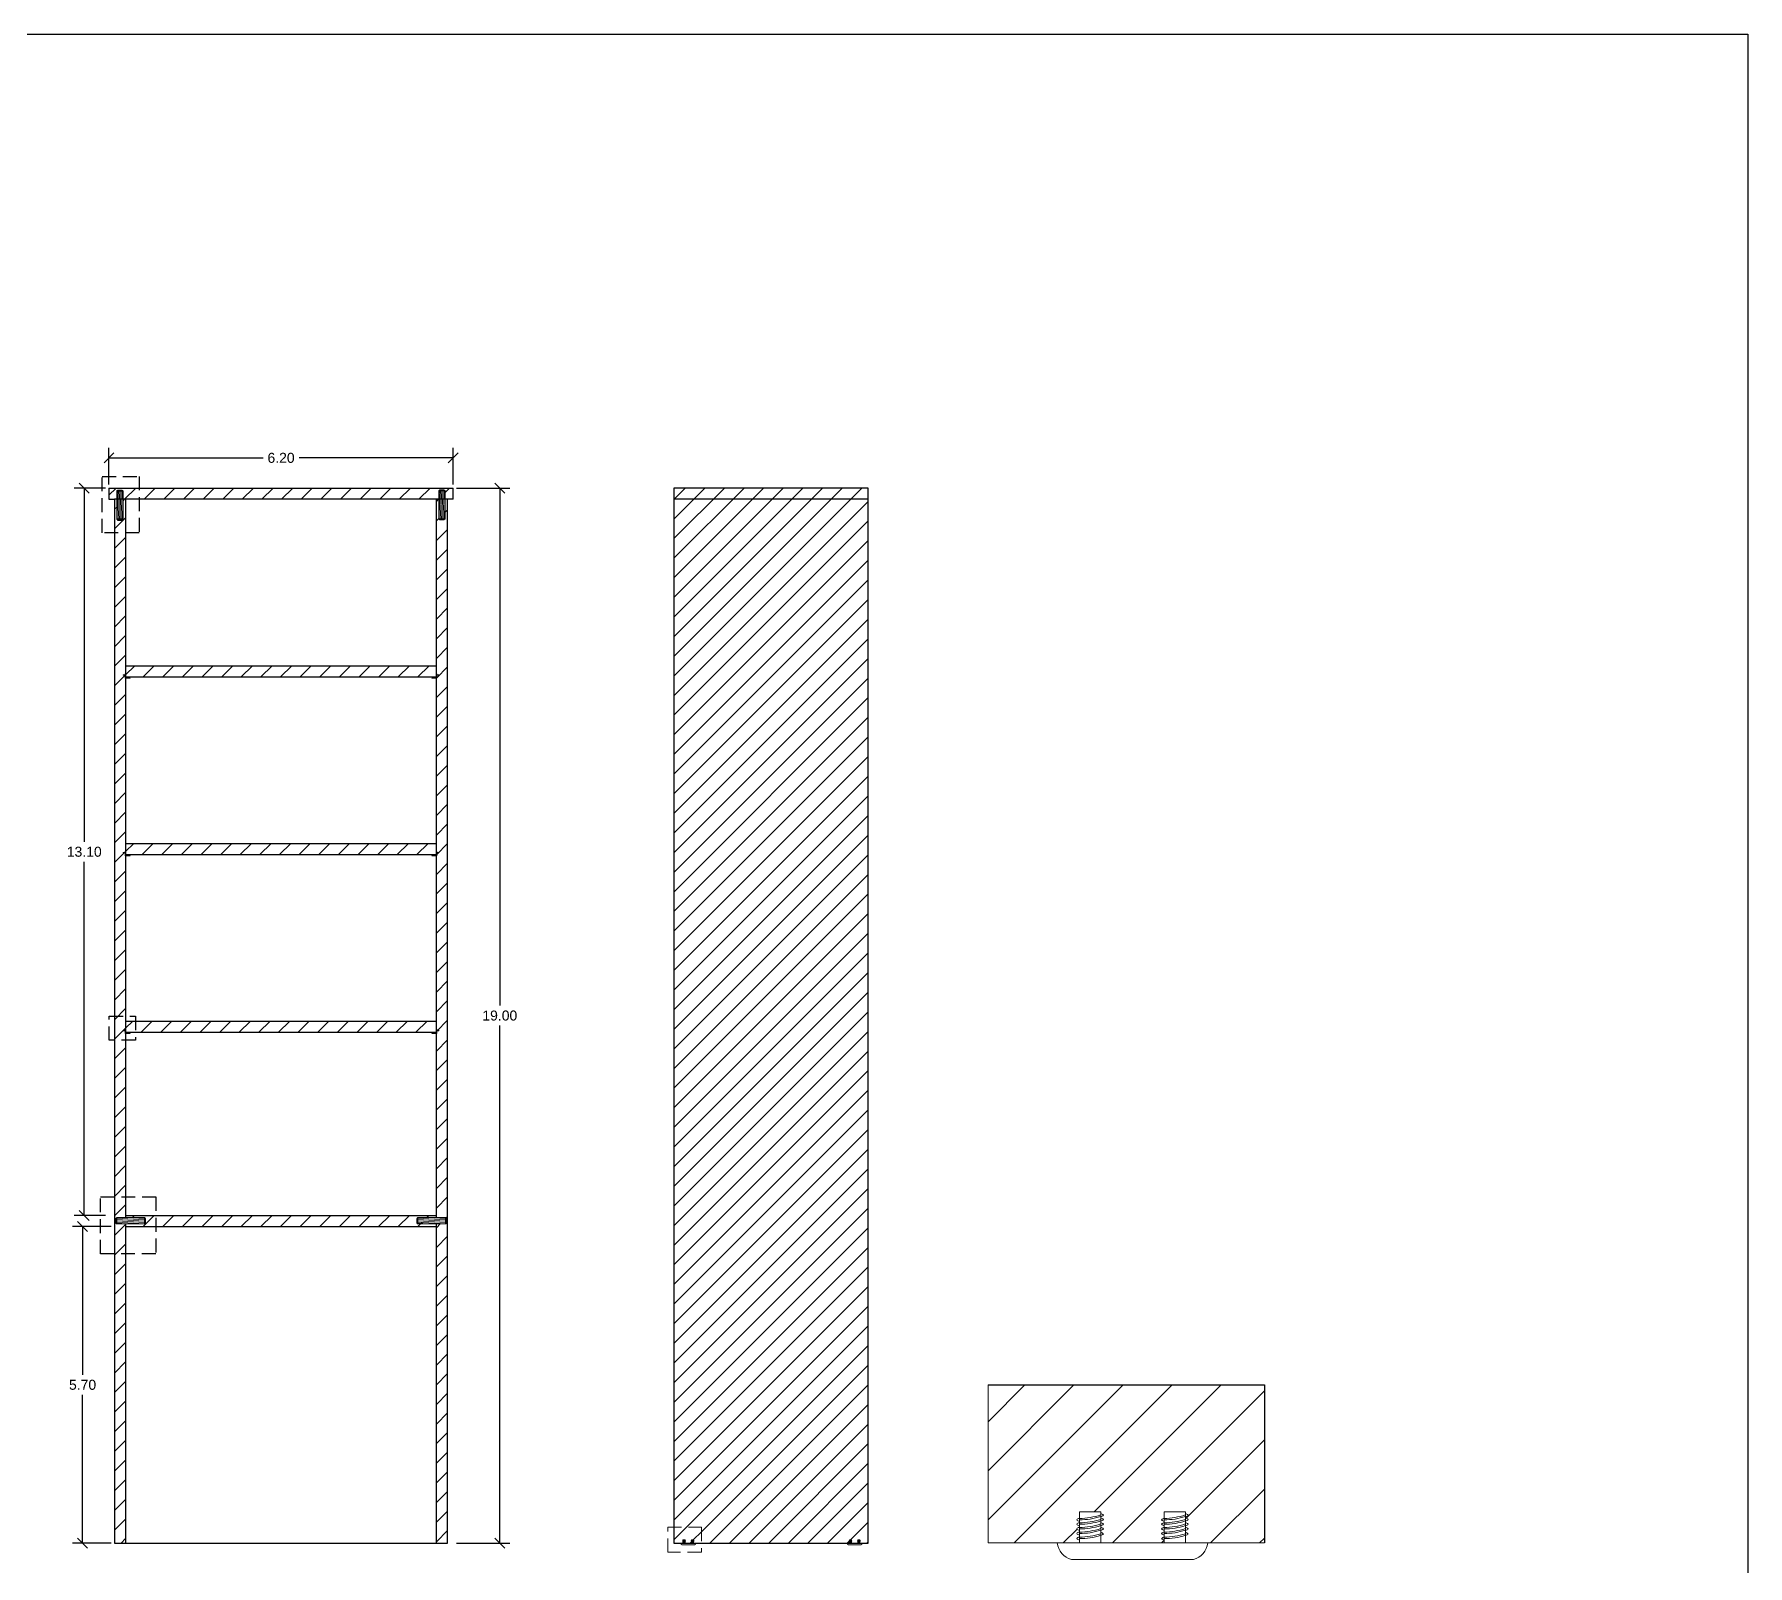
# Model space of a CAD drawing. Header units: centimetres. Extents: x -239 to 1959, y -161 to 626.
# Drawn here: x 407.4 to 438.27, y 598.41 to 625.99 of the extents above; entities that cross this region are included whole.
import ezdxf

# ---------------------------------------------------------------- set-up
doc = ezdxf.new("R2010")
doc.units = ezdxf.units.CM
doc.header["$MEASUREMENT"] = 0
doc.linetypes.add('HIDDEN', pattern=[0.375, 0.25, -0.125])
for name, color, linetype, lineweight in [('dettagli', 4, 'Continuous', 13), ('linee sezioni', 3, 'Continuous', 25), ('trame', 6, 'Continuous', 9)]:
    doc.layers.add(name, color=color, linetype=linetype, lineweight=lineweight)
doc.styles.get("Standard").update_dxf_attribs({"font": 'Arial.ttf'})
doc.dimstyles.get("Standard").update_dxf_attribs({"dimtxt": 0.18, "dimasz": 0.18, "dimexe": 0.18, "dimexo": 0.0625, "dimgap": 0.09, "dimtad": 0, "dimtih": 1, "dimtoh": 1, "dimdec": 4, "dimzin": 0, "dimdsep": 46, "dimtxsty": 'Standard', "dimcen": 0.09, "dimadec": 0, "dimazin": 0, "dimtfac": 1, "dimtdec": 4, "dimtofl": 0, "dimtmove": 0, "dimatfit": 3, "dimfxl": 1, "dimtolj": 1, "dimtzin": 0, "dimarcsym": 0})

# ---------------------------------------------------------------- blocks, each defined once
blk = doc.blocks.new('_Oblique')
at = {"color": 0, "linetype": 'ByBlock', "lineweight": -2}
blk.add_line((-0.5, -0.5), (0.5, 0.5), dxfattribs=at)
blk = doc.blocks.new('*D625')
at = {"color": 0, "lineweight": -2, "transparency": 16777216}
for p, q in [((415.004, 617.819), (415.963, 617.819)), ((415.783, 617.819), (415.783, 608.501)), ((415.783, 598.819), (415.783, 608.138)), ((415.004, 598.819), (415.963, 598.819))]:
    blk.add_line(p, q, dxfattribs=at)
at = {"layer": 'Defpoints', "color": 0, "transparency": 16777216}
for p in [(414.942, 617.819), (414.942, 598.819), (415.783, 598.819)]:
    blk.add_point(p, dxfattribs=at)
at = {"color": 0, "lineweight": -2, "transparency": 16777216, "xscale": 0.18, "yscale": 0.18, "zscale": 0.18}
for p, rotation in [((415.783, 617.819), 90), ((415.783, 598.819), 270)]:
    blk.add_blockref('_Oblique', p, dxfattribs=dict(at, rotation=rotation))
at = {"color": 0, "transparency": 16777216, "insert": (415.783, 608.319), "char_height": 0.18, "attachment_point": 5}
blk.add_mtext('\\A1;19.00', dxfattribs=at)
blk = doc.blocks.new('*D626')
at = {"color": 0, "lineweight": -2, "transparency": 16777216}
for p, q in [((408.742, 617.882), (408.742, 618.543)), ((408.742, 618.363), (411.517, 618.363)), ((414.942, 618.363), (412.166, 618.363)), ((414.942, 617.882), (414.942, 618.543))]:
    blk.add_line(p, q, dxfattribs=at)
at = {"layer": 'Defpoints', "color": 0, "transparency": 16777216}
for p in [(408.742, 618.363), (408.742, 617.819), (414.942, 617.819)]:
    blk.add_point(p, dxfattribs=at)
at = {"color": 0, "lineweight": -2, "transparency": 16777216, "xscale": 0.18, "yscale": 0.18, "zscale": 0.18, "rotation": 180}
blk.add_blockref('_Oblique', (408.742, 618.363), dxfattribs=at)
at = {"color": 0, "lineweight": -2, "transparency": 16777216, "xscale": 0.18, "yscale": 0.18, "zscale": 0.18}
blk.add_blockref('_Oblique', (414.942, 618.363), dxfattribs=at)
at = {"color": 0, "transparency": 16777216, "insert": (411.842, 618.363), "char_height": 0.18, "attachment_point": 5}
blk.add_mtext('\\A1;6.20', dxfattribs=at)
blk = doc.blocks.new('*D627')
at = {"color": 0, "lineweight": -2, "transparency": 16777216}
for p, q in [((408.779, 604.519), (408.086, 604.519)), ((408.266, 604.519), (408.266, 601.851)), ((408.266, 598.819), (408.266, 601.488)), ((408.779, 598.819), (408.086, 598.819))]:
    blk.add_line(p, q, dxfattribs=at)
at = {"layer": 'Defpoints', "color": 0, "transparency": 16777216}
for p in [(408.266, 604.519), (408.842, 604.519), (408.842, 598.819)]:
    blk.add_point(p, dxfattribs=at)
at = {"color": 0, "lineweight": -2, "transparency": 16777216, "xscale": 0.18, "yscale": 0.18, "zscale": 0.18}
for p, rotation in [((408.266, 604.519), 90), ((408.266, 598.819), 270)]:
    blk.add_blockref('_Oblique', p, dxfattribs=dict(at, rotation=rotation))
at = {"color": 0, "transparency": 16777216, "insert": (408.266, 601.669), "char_height": 0.18, "attachment_point": 5}
blk.add_mtext('\\A1;5.70', dxfattribs=at)
blk = doc.blocks.new('*D628')
at = {"color": 0, "lineweight": -2, "transparency": 16777216}
for p, q in [((408.679, 617.819), (408.116, 617.819)), ((408.296, 617.819), (408.296, 611.451)), ((408.296, 604.719), (408.296, 611.088)), ((408.679, 604.719), (408.116, 604.719))]:
    blk.add_line(p, q, dxfattribs=at)
at = {"layer": 'Defpoints', "color": 0, "transparency": 16777216}
for p in [(408.742, 617.819), (408.296, 604.719), (408.742, 604.719)]:
    blk.add_point(p, dxfattribs=at)
at = {"color": 0, "lineweight": -2, "transparency": 16777216, "xscale": 0.18, "yscale": 0.18, "zscale": 0.18}
for p, rotation in [((408.296, 617.819), 90), ((408.296, 604.719), 270)]:
    blk.add_blockref('_Oblique', p, dxfattribs=dict(at, rotation=rotation))
at = {"color": 0, "transparency": 16777216, "insert": (408.296, 611.269), "char_height": 0.18, "attachment_point": 5}
blk.add_mtext('\\A1;13.10', dxfattribs=at)

msp = doc.modelspace()

# ---------------------------------------------------------------- hatches: boundary and pattern name
at = {"layer": 'trame'}
h = msp.add_hatch(dxfattribs=at)
h.set_pattern_fill('ANSI31', color=256, scale=2)
h.paths.add_polyline_path([(408.88185, 617.76417, -0.27850265), (408.89085, 617.77417), (408.89585, 617.77417), (408.89585, 617.78417), (408.98085, 617.78417), (408.98085, 617.77417), (408.98441, 617.77417, -0.41421356), (408.99585, 617.76417), (408.99585, 617.61943), (409.28481, 617.61943), (409.28481, 617.81946), (408.74099, 617.81946), (408.74099, 617.61946), (408.84169, 617.61943), (408.88185, 617.61943)])
h = msp.add_hatch(dxfattribs=at)
h.set_pattern_fill('ANSI31', color=256, scale=2)
h.paths.add_polyline_path([(414.68442, 617.76732, -0.27850265), (414.69342, 617.77732), (414.69842, 617.77732), (414.69842, 617.78732), (414.78342, 617.78732), (414.78342, 617.77732), (414.78697, 617.77732, -0.41421356), (414.79842, 617.76732), (414.79842, 617.61943), (414.84169, 617.61943), (414.94099, 617.61946), (414.94099, 617.81946), (409.28481, 617.81946), (409.28481, 617.61943), (414.68442, 617.61943)])
h = msp.add_hatch(dxfattribs=at)
h.set_pattern_fill('ANSI31', color=256, scale=2)
h.paths.add_polyline_path([(422.41908, 598.81946), (422.41908, 617.81946), (418.91908, 617.81946), (418.91908, 599.10384), (419.41665, 599.10384), (419.41665, 598.81946)])
h.paths.add_polyline_path([(422.11931, 598.86982, -0.0718264), (422.08091, 598.86346), (422.08091, 598.81946), (422.11931, 598.81946)], flags=16)
h.paths.add_polyline_path([(422.11931, 598.86183), (422.11931, 598.867, -0.08106433), (422.08091, 598.861), (422.08091, 598.85547, 0.0718264)], flags=0)
h.paths.add_polyline_path([(422.11931, 598.81946), (422.11931, 598.8535, -0.0718264), (422.08091, 598.84714), (422.08091, 598.81946)], flags=16)
h.paths.add_polyline_path([(422.08091, 598.85301, 0.08106433), (422.11931, 598.85901), (422.11931, 598.86183, -0.0718264), (422.08091, 598.85547)], flags=0)
h.paths.add_polyline_path([(422.11931, 598.867), (422.11931, 598.86982, -0.0718264), (422.08091, 598.86346), (422.08091, 598.861, 0.08106433)], flags=0)
h.paths.add_polyline_path([(422.27205, 598.81946), (422.27205, 598.83594, -0.0718264), (422.23365, 598.82958), (422.23365, 598.81946)], flags=0)
h.paths.add_polyline_path([(422.27205, 598.84517, -0.0718264), (422.23365, 598.83881), (422.23365, 598.81946), (422.27205, 598.81946)], flags=16)
h.paths.add_polyline_path([(422.27205, 598.84235, -0.08106433), (422.23365, 598.83635), (422.23365, 598.81946), (422.27205, 598.81946)], flags=0)
h.paths.add_polyline_path([(422.27205, 598.81946), (422.27205, 598.8535, -0.0718264), (422.23365, 598.84714), (422.23365, 598.81946)], flags=17)
h = msp.add_hatch(dxfattribs=at)
h.set_pattern_fill('ANSI31', color=256, scale=2)
h.paths.add_polyline_path([(408.89585, 617.24417), (408.89085, 617.25417), (408.98085, 617.25417), (408.98085, 617.24417)], flags=16)
h.paths.add_polyline_path([(408.84169, 605.05224), (409.04099, 605.05224), (409.04099, 617.61943), (408.99585, 617.61943), (408.99585, 617.26417), (408.88185, 617.26417), (408.88185, 617.61943), (408.84169, 617.61943)])
h = msp.add_hatch(dxfattribs=at)
h.set_pattern_fill('ANSI31', color=256, scale=2)
h.paths.add_polyline_path([(414.30623, 604.56789), (414.30623, 604.62489), (414.30623, 604.68189), (414.81623, 604.68189), (414.81623, 604.66689), (414.82623, 604.66689), (414.81679, 604.58067, -0.35971713), (414.80623, 604.56789)], flags=16)
h.paths.add_polyline_path([(414.28623, 604.58189), (414.28623, 604.66689), (414.29623, 604.66689), (414.29623, 604.58189)], flags=16)
h.paths.add_polyline_path([(414.78342, 617.25732), (414.78342, 617.24732), (414.69842, 617.24732), (414.69342, 617.25732)], flags=16)
h.paths.add_polyline_path([(414.80623, 604.61589), (414.80623, 604.68189), (414.30623, 604.68189), (414.30623, 604.64818)], flags=0)
h.paths.add_polyline_path([(414.80623, 604.56789), (414.80623, 604.68189), (414.30623, 604.68189), (414.30623, 604.60017)], flags=16)
h.paths.add_polyline_path([(414.80623, 604.59261), (414.80623, 604.68189), (414.30623, 604.68189), (414.30623, 604.62489)], flags=0)
h.paths.add_polyline_path([(414.48589, 604.56789), (414.80623, 604.56789), (414.80623, 604.68189), (414.30623, 604.68189), (414.30623, 604.62489), (414.30623, 604.57949)], flags=16)
h.paths.add_polyline_path([(414.50547, 604.68189), (414.30623, 604.68189), (414.30623, 604.62489), (414.30623, 604.56789), (414.80623, 604.56789), (414.80623, 604.66246)], flags=0)
h.paths.add_polyline_path([(414.64099, 604.51946), (414.64099, 598.81943), (414.84169, 598.81943), (414.84169, 617.61943), (414.79842, 617.61943), (414.79842, 617.26732), (414.68442, 617.26732), (414.68442, 617.61943), (414.64099, 617.61943), (414.64099, 604.71946), (409.58418, 604.71946), (409.58418, 604.51946)])
h = msp.add_hatch(dxfattribs=at)
h.set_pattern_fill('ANSI31', color=256, scale=2)
h.paths.add_polyline_path([(414.64099, 614.61946), (409.04099, 614.61946), (409.04099, 614.41946), (414.64099, 614.41946)])
h.paths.add_polyline_path([(414.64099, 611.41946), (409.04099, 611.41946), (409.04099, 611.21946), (414.64099, 611.21946)])
h.paths.add_polyline_path([(414.64099, 608.21946), (409.04099, 608.21946), (409.04099, 608.01946), (414.64099, 608.01946)])
h = msp.add_hatch(dxfattribs=at)
h.set_pattern_fill('ANSI31', color=256, scale=2)
h.paths.add_polyline_path([(409.04099, 605.05224), (408.84169, 605.05224), (408.84169, 604.02787), (409.04099, 604.02787), (409.04099, 604.56789), (408.88112, 604.56789, -0.27850265), (408.87112, 604.57689), (408.87112, 604.58189), (408.86112, 604.58189), (408.86112, 604.66689), (408.87112, 604.66689), (408.87112, 604.67044, -0.41421356), (408.88112, 604.68189), (409.04099, 604.68189)])
h = msp.add_hatch(dxfattribs=at)
h.set_pattern_fill('ANSI31', color=256, scale=2)
h.paths.add_polyline_path([(409.38112, 604.71946), (409.04099, 604.71946), (409.04099, 604.68189), (409.38112, 604.68189)])
h.paths.add_polyline_path([(409.38112, 604.56789), (409.04099, 604.56789), (409.04099, 604.51946), (409.38112, 604.51946)])
h.paths.add_polyline_path([(409.58418, 604.71946), (409.38112, 604.71946), (409.38112, 604.56789, 0.27850265), (409.39112, 604.57689), (409.39112, 604.66689), (409.40112, 604.66689), (409.40112, 604.58189), (409.39112, 604.58189), (409.39112, 604.57689, -0.27850265), (409.38112, 604.56789), (409.38112, 604.51946), (409.58418, 604.51946)])
h = msp.add_hatch(dxfattribs=at)
h.set_pattern_fill('ANSI31', color=256, scale=2)
h.paths.add_polyline_path([(409.04099, 604.02787), (408.84169, 604.02787), (408.84169, 598.81943), (409.04099, 598.81943)])
h = msp.add_hatch(dxfattribs=at)
h.set_pattern_fill('ANSI31', color=256, scale=5)
h.set_pattern_definition([(45, (376.8767, 496.7306), (-0.4419417, 0.4419417), [])])
h.paths.add_polyline_path([(429.55802, 601.66678), (424.58238, 601.66678), (424.58238, 598.823), (426.2267, 598.823), (426.2267, 598.87116, -0.17312761), (426.1786, 598.89958, -0.27328115), (426.2267, 598.92419), (426.2267, 598.9635, -0.17312761), (426.1786, 598.99191, -0.27328115), (426.2267, 599.01652), (426.2267, 599.04681, -0.17312761), (426.1786, 599.07522, -0.27328115), (426.2267, 599.09983), (426.2267, 599.13012, -0.17312761), (426.1786, 599.15853, -0.27328115), (426.2267, 599.18314), (426.2267, 599.20996, -0.17312761), (426.1786, 599.23837, -0.27328115), (426.2267, 599.26298), (426.2267, 599.37943), (426.6107, 599.37943), (426.6107, 599.35139, -0.17312761), (426.65881, 599.32298, -0.27328115), (426.6107, 599.29836), (426.6107, 599.27155, -0.17312761), (426.65881, 599.24314, -0.27328115), (426.6107, 599.21852), (426.6107, 599.18824, -0.17312761), (426.65881, 599.15983, -0.27328115), (426.6107, 599.13521), (426.6107, 599.10493, -0.17312761), (426.65881, 599.07652, -0.27328115), (426.6107, 599.0519), (426.6107, 599.0126, -0.17312761), (426.65881, 598.98418, -0.27328115), (426.6107, 598.95957), (426.6107, 598.823), (427.75405, 598.823), (427.75405, 598.87116, -0.17312761), (427.70595, 598.89958, -0.27328115), (427.75405, 598.92419), (427.75405, 598.9635, -0.17312761), (427.70595, 598.99191, -0.27328115), (427.75405, 599.01652), (427.75405, 599.04681, -0.17312761), (427.70595, 599.07522, -0.27328115), (427.75405, 599.09983), (427.75405, 599.13012, -0.17312761), (427.70595, 599.15853, -0.27328115), (427.75405, 599.18314), (427.75405, 599.20996, -0.17312761), (427.70595, 599.23837, -0.27328115), (427.75405, 599.26298), (427.75405, 599.37943), (428.13805, 599.37943), (428.13805, 599.35139, -0.17312761), (428.18615, 599.32298, -0.27328115), (428.13805, 599.29836), (428.13805, 599.27155, -0.17312761), (428.18615, 599.24314, -0.27328115), (428.13805, 599.21852), (428.13805, 599.18824, -0.17312761), (428.18615, 599.15983, -0.27328115), (428.13805, 599.13521), (428.13805, 599.10493, -0.17312761), (428.18615, 599.07652, -0.27328115), (428.13805, 599.0519), (428.13805, 599.0126, -0.17312761), (428.18615, 598.98418, -0.27328115), (428.13805, 598.95957), (428.13805, 598.823), (429.55802, 598.823)])
h = msp.add_hatch(dxfattribs=at)
h.set_pattern_fill('ANSI31', color=256, scale=2)
h.paths.add_polyline_path([(419.08352, 598.8751), (419.12192, 598.8751), (419.12192, 598.8723, -0.17312761), (419.12673, 598.86946, -0.27328115), (419.12192, 598.867), (419.12192, 598.86431, -0.17312761), (419.12673, 598.86147, -0.27328115), (419.12192, 598.85901), (419.12192, 598.85598, -0.17312761), (419.12673, 598.85314, -0.27328115), (419.12192, 598.85068), (419.12192, 598.84765, -0.17312761), (419.12673, 598.84481, -0.27328115), (419.12192, 598.84235), (419.12192, 598.83842, -0.17312761), (419.12673, 598.83558, -0.27328115), (419.12192, 598.83312), (419.12192, 598.81946), (419.23625, 598.81946), (419.23625, 598.82428, -0.17312761), (419.23144, 598.82712, -0.27328115), (419.23625, 598.82958), (419.23625, 598.83351, -0.17312761), (419.23144, 598.83635, -0.27328115), (419.23625, 598.83881), (419.23625, 598.84184, -0.17312761), (419.23144, 598.84468, -0.27328115), (419.23625, 598.84714), (419.23625, 598.85017, -0.17312761), (419.23144, 598.85301, -0.27328115), (419.23625, 598.85547), (419.23625, 598.85815, -0.17312761), (419.23144, 598.861, -0.27328115), (419.23625, 598.86346), (419.23625, 598.8751), (419.27465, 598.8751), (419.27465, 598.8723, -0.17312761), (419.27946, 598.86946, -0.27328115), (419.27465, 598.867), (419.27465, 598.86431, -0.17312761), (419.27946, 598.86147, -0.27328115), (419.27465, 598.85901), (419.27465, 598.85598, -0.17312761), (419.27946, 598.85314, -0.27328115), (419.27465, 598.85068), (419.27465, 598.84765, -0.17312761), (419.27946, 598.84481, -0.27328115), (419.27465, 598.84235), (419.27465, 598.83842, -0.17312761), (419.27946, 598.83558, -0.27328115), (419.27465, 598.83312), (419.27465, 598.81946), (419.41665, 598.81946), (419.41665, 599.10384), (418.91908, 599.10384), (418.91908, 598.81946), (419.08352, 598.81946), (419.08352, 598.82428, -0.17312761), (419.07871, 598.82712, -0.27328115), (419.08352, 598.82958), (419.08352, 598.83351, -0.17312761), (419.07871, 598.83635, -0.27328115), (419.08352, 598.83881), (419.08352, 598.84184, -0.17312761), (419.07871, 598.84468, -0.27328115), (419.08352, 598.84714), (419.08352, 598.85017, -0.17312761), (419.07871, 598.85301, -0.27328115), (419.08352, 598.85547), (419.08352, 598.85815, -0.17312761), (419.07871, 598.861, -0.27328115), (419.08352, 598.86346)])

# ---------------------------------------------------------------- linework, layer by layer
for p, q in [((408.98441, 617.25417), (408.98085, 617.25417)), ((424.58238, 601.66678), (429.55802, 601.66678)), ((429.55802, 601.66678), (429.55802, 598.823))]:
    msp.add_line(p, q)
at = {"color": 3}
msp.add_lwpolyline([(378.86735, 583.9922), (378.86735, 625.9922), (438.26735, 625.9922), (438.26735, 583.9922), (378.86735, 583.9922)], dxfattribs=at)
at = {"linetype": 'HIDDEN'}
for points in [[(408.61923, 618.03079), (409.28481, 618.03079), (409.28481, 617.0128), (408.61923, 617.0128), (408.61923, 618.03079)], [(408.74467, 608.30719), (409.21859, 608.30719), (409.21859, 607.87386), (408.74467, 607.87386), (408.74467, 608.30719)], [(408.59113, 605.05224), (409.58418, 605.05224), (409.58418, 604.02787), (408.59113, 604.02787), (408.59113, 605.05224)]]:
    msp.add_lwpolyline(points, dxfattribs=at)
msp.add_lwpolyline([(408.89585, 617.25417), (408.89585, 617.24417), (408.98085, 617.24417), (408.98085, 617.25417), (408.89085, 617.25417)])
at = {"color": 0, "linetype": 'HIDDEN', "lineweight": 5}
msp.add_lwpolyline([(418.80942, 599.10384), (419.41665, 599.10384), (419.41665, 598.65422), (418.80942, 598.65422), (418.80942, 599.10384)], dxfattribs=at)
msp.add_arc((408.98513, 617.26489), 0.01075, 266.14517, 356.14517)
at = {"layer": 'dettagli'}
for p, q in [((408.88185, 617.26417), (408.91414, 617.76417)), ((408.88185, 617.58451), (408.89346, 617.76417)), ((408.90658, 617.26417), (408.93886, 617.76417)), ((408.92986, 617.26417), (408.96215, 617.76417)), ((408.95315, 617.26417), (408.98544, 617.76417)), ((408.98441, 617.77417), (408.98085, 617.77417)), ((414.68442, 617.26732), (414.71671, 617.76732)), ((414.68442, 617.58766), (414.69602, 617.76732)), ((414.70914, 617.26732), (414.74143, 617.76732)), ((414.73242, 617.26732), (414.76471, 617.76732)), ((414.75571, 617.26732), (414.788, 617.76732)), ((414.78697, 617.77732), (414.78342, 617.77732)), ((408.97643, 617.26417), (408.99585, 617.56492)), ((414.779, 617.26732), (414.79842, 617.56807)), ((414.78697, 617.25732), (414.78342, 617.25732)), ((408.87112, 604.67044), (408.87112, 604.66689)), ((409.38112, 604.63918), (408.88112, 604.67147)), ((409.38112, 604.61589), (408.88112, 604.64818)), ((409.38112, 604.59261), (408.88112, 604.62489)), ((409.38112, 604.56789), (408.88112, 604.60017)), ((409.06078, 604.56789), (408.88112, 604.57949)), ((409.38112, 604.66246), (409.08037, 604.68189)), ((409.39112, 604.67044), (409.39112, 604.66689)), ((414.29623, 604.67044), (414.29623, 604.66689)), ((414.80623, 604.63918), (414.30623, 604.67147)), ((414.80623, 604.61589), (414.30623, 604.64818)), ((414.80623, 604.59261), (414.30623, 604.62489)), ((414.80623, 604.56789), (414.30623, 604.60017)), ((414.48589, 604.56789), (414.30623, 604.57949)), ((414.80623, 604.66246), (414.50547, 604.68189)), ((414.81623, 604.67044), (414.81623, 604.66689)), ((426.2267, 599.37943), (426.6107, 599.37943)), ((427.75405, 599.37943), (428.13805, 599.37943)), ((419.08352, 598.8751), (419.12192, 598.8751)), ((419.23625, 598.8751), (419.27465, 598.8751)), ((422.08091, 598.8751), (422.11931, 598.8751)), ((422.23365, 598.8751), (422.27205, 598.8751))]:
    msp.add_line(p, q, dxfattribs=at)
for points in [[(408.93885, 617.76417), (408.99585, 617.76417), (408.99585, 617.26417), (408.88185, 617.26417), (408.88185, 617.76417), (408.93885, 617.76417)], [(408.89585, 617.77417), (408.89585, 617.78417), (408.98085, 617.78417), (408.98085, 617.77417), (408.89085, 617.77417)], [(414.74142, 617.76732), (414.79842, 617.76732), (414.79842, 617.26732), (414.68442, 617.26732), (414.68442, 617.76732), (414.74142, 617.76732)], [(414.69842, 617.77732), (414.69842, 617.78732), (414.78342, 617.78732), (414.78342, 617.77732), (414.69342, 617.77732)], [(414.69842, 617.25732), (414.69842, 617.24732), (414.78342, 617.24732), (414.78342, 617.25732), (414.69342, 617.25732)], [(409.03599, 614.45763), (408.99599, 614.45763), (408.99599, 614.44763), (409.03599, 614.44763)], [(409.03599, 614.39446), (409.03599, 614.47263), (409.04099, 614.47263), (409.04099, 614.39446), (409.03599, 614.39446)], [(409.10236, 614.41946), (409.04099, 614.41946)], [(409.04099, 614.39446), (409.12099, 614.39446), (409.12099, 614.39909)], [(414.64099, 614.39446), (414.56099, 614.39446), (414.56099, 614.39909)], [(414.57962, 614.41946), (414.64099, 614.41946)], [(414.64599, 614.39446), (414.64599, 614.47263), (414.64099, 614.47263), (414.64099, 614.39446), (414.64599, 614.39446)], [(414.64599, 614.45763), (414.68599, 614.45763), (414.68599, 614.44763), (414.64599, 614.44763)], [(409.03599, 611.19446), (409.03599, 611.27263), (409.04099, 611.27263), (409.04099, 611.19446), (409.03599, 611.19446)], [(414.64599, 611.19446), (414.64599, 611.27263), (414.64099, 611.27263), (414.64099, 611.19446), (414.64599, 611.19446)], [(409.03599, 611.25763), (408.99599, 611.25763), (408.99599, 611.24763), (409.03599, 611.24763)], [(409.10236, 611.21946), (409.04099, 611.21946)], [(409.04099, 611.19446), (409.12099, 611.19446), (409.12099, 611.19909)], [(414.64099, 611.19446), (414.56099, 611.19446), (414.56099, 611.19909)], [(414.57962, 611.21946), (414.64099, 611.21946)], [(414.64599, 611.25763), (414.68599, 611.25763), (414.68599, 611.24763), (414.64599, 611.24763)], [(409.03599, 608.05763), (408.99599, 608.05763), (408.99599, 608.04763), (409.03599, 608.04763)], [(409.03599, 607.99446), (409.03599, 608.07263), (409.04099, 608.07263), (409.04099, 607.99446), (409.03599, 607.99446)], [(409.10236, 608.01946), (409.04099, 608.01946)], [(409.04099, 607.99446), (409.12099, 607.99446), (409.12099, 607.99909)], [(414.64099, 607.99446), (414.56099, 607.99446), (414.56099, 607.99909)], [(414.57962, 608.01946), (414.64099, 608.01946)], [(414.64599, 607.99446), (414.64599, 608.07263), (414.64099, 608.07263), (414.64099, 607.99446), (414.64599, 607.99446)], [(414.64599, 608.05763), (414.68599, 608.05763), (414.68599, 608.04763), (414.64599, 608.04763)], [(408.87112, 604.58189), (408.86112, 604.58189), (408.86112, 604.66689), (408.87112, 604.66689), (408.87112, 604.57689)], [(408.88112, 604.62489), (408.88112, 604.68189), (409.38112, 604.68189), (409.38112, 604.56789), (408.88112, 604.56789), (408.88112, 604.62489)], [(409.39112, 604.58189), (409.40112, 604.58189), (409.40112, 604.66689), (409.39112, 604.66689), (409.39112, 604.57689)], [(414.29623, 604.58189), (414.28623, 604.58189), (414.28623, 604.66689), (414.29623, 604.66689), (414.29623, 604.57689)], [(414.30623, 604.62489), (414.30623, 604.68189), (414.80623, 604.68189), (414.80623, 604.56789), (414.30623, 604.56789), (414.30623, 604.62489)], [(414.81623, 604.58189), (414.82623, 604.58189), (414.82623, 604.66689), (414.81623, 604.66689), (414.81623, 604.57689)], [(424.58238, 601.66678), (424.58238, 598.823), (429.55802, 598.823)], [(426.6107, 599.37943), (426.6107, 598.823), (426.2267, 598.823), (426.2267, 599.37943)], [(428.13805, 599.37943), (428.13805, 598.823), (427.75405, 598.823), (427.75405, 599.37943)], [(419.06908, 598.78946), (419.06908, 598.78946), (419.28908, 598.78946), (419.28908, 598.78946)], [(419.12192, 598.8751), (419.12192, 598.81946), (419.08352, 598.81946), (419.08352, 598.8751)], [(419.27465, 598.8751), (419.27465, 598.81946), (419.23625, 598.81946), (419.23625, 598.8751)], [(422.06648, 598.78946), (422.06648, 598.78946), (422.28648, 598.78946), (422.28648, 598.78946)], [(422.11931, 598.8751), (422.11931, 598.81946), (422.08091, 598.81946), (422.08091, 598.8751)], [(422.27205, 598.8751), (422.27205, 598.81946), (422.23365, 598.81946), (422.23365, 598.8751)], [(426.08238, 598.523), (426.08238, 598.523), (428.28238, 598.523), (428.28238, 598.523)]]:
    msp.add_lwpolyline(points, dxfattribs=at)
for centre, radius, start, end in [((408.89464, 617.76172), 0.01301, 106.887465, 169.13811), ((408.98513, 617.76345), 0.01075, 3.85483, 93.85483), ((414.6972, 617.76487), 0.01301, 106.887465, 169.13811), ((414.7877, 617.7666), 0.01075, 3.85483, 93.85483), ((408.89464, 617.26662), 0.01301, 190.86189, 253.112535), ((414.6972, 617.26977), 0.01301, 190.86189, 253.112535), ((414.7877, 617.26804), 0.01075, 266.14517, 356.14517), ((409.09801, 614.39677), 0.0231, 354.244241, 79.141666), ((414.58397, 614.39677), 0.0231, 100.858334, 185.755759), ((409.09801, 611.19677), 0.0231, 354.244241, 79.141666), ((414.58397, 611.19677), 0.0231, 100.858334, 185.755759), ((409.09801, 607.99677), 0.0231, 354.244241, 79.141666), ((414.58397, 607.99677), 0.0231, 100.858334, 185.755759), ((408.88184, 604.67116), 0.01075, 93.85483, 183.85483), ((408.88357, 604.58067), 0.01301, 196.887465, 259.13811), ((409.3804, 604.67116), 0.01075, 356.14517, 86.14517), ((409.37867, 604.58067), 0.01301, 280.86189, 343.112535), ((414.30695, 604.67116), 0.01075, 93.85483, 183.85483), ((414.30868, 604.58067), 0.01301, 196.887465, 259.13811), ((414.80551, 604.67116), 0.01075, 356.14517, 86.14517), ((414.80378, 604.58067), 0.01301, 280.86189, 343.112535), ((426.22349, 599.20996), 0.05312, 86.527581, 147.666191), ((426.24245, 599.29155), 0.08309, 219.787118, 259.075599), ((426.1985, 600.62444), 1.36175, 271.186823, 287.620001), ((426.2349, 600.44483), 1.20649, 269.61062, 288.14866), ((426.1985, 600.5446), 1.36175, 271.186823, 287.620001), ((426.59496, 599.2698), 0.08309, 39.787118, 79.075599), ((426.61392, 599.35139), 0.05312, 266.527581, 327.666191), ((426.59496, 599.18996), 0.08309, 39.787118, 79.075599), ((426.61392, 599.27155), 0.05312, 266.527581, 327.666191), ((427.75083, 599.20996), 0.05312, 86.527581, 147.666191), ((427.7698, 599.29155), 0.08309, 219.787118, 259.075599), ((427.72585, 600.62444), 1.36175, 271.186823, 287.620001), ((427.76225, 600.44483), 1.20649, 269.61062, 288.14866), ((427.72585, 600.5446), 1.36175, 271.186823, 287.620001), ((428.1223, 599.2698), 0.08309, 39.787118, 79.075599), ((428.14127, 599.35139), 0.05312, 266.527581, 327.666191), ((428.1223, 599.18996), 0.08309, 39.787118, 79.075599), ((428.14127, 599.27155), 0.05312, 266.527581, 327.666191), ((426.22349, 599.13012), 0.05312, 86.527581, 147.666191), ((426.24245, 599.21171), 0.08309, 219.787118, 259.075599), ((426.22349, 599.04681), 0.05312, 86.527581, 147.666191), ((426.24245, 599.12839), 0.08309, 219.787118, 259.075599), ((426.22349, 598.9635), 0.05312, 86.527581, 147.666191), ((426.24245, 599.04508), 0.08309, 219.787118, 259.075599), ((426.22349, 598.87116), 0.05312, 86.527581, 147.666191), ((426.2349, 600.36499), 1.20649, 269.61062, 288.14866), ((426.1985, 600.46129), 1.36175, 271.186823, 287.620001), ((426.2349, 600.28168), 1.20649, 269.61062, 288.14866), ((426.1985, 600.37798), 1.36175, 271.186823, 287.620001), ((426.2349, 600.19837), 1.20649, 269.61062, 288.14866), ((426.1985, 600.28565), 1.36175, 271.186823, 287.620001), ((426.2349, 600.10604), 1.20649, 269.61062, 288.14866), ((426.59496, 599.10665), 0.08309, 39.787118, 79.075599), ((426.61392, 599.18824), 0.05312, 266.527581, 327.666191), ((426.59496, 599.02334), 0.08309, 39.787118, 79.075599), ((426.61392, 599.10493), 0.05312, 266.527581, 327.666191), ((426.59496, 598.93101), 0.08309, 39.787118, 79.075599), ((426.61392, 599.0126), 0.05312, 266.527581, 327.666191), ((427.75083, 599.13012), 0.05312, 86.527581, 147.666191), ((427.7698, 599.21171), 0.08309, 219.787118, 259.075599), ((427.75083, 599.04681), 0.05312, 86.527581, 147.666191), ((427.7698, 599.12839), 0.08309, 219.787118, 259.075599), ((427.75083, 598.9635), 0.05312, 86.527581, 147.666191), ((427.7698, 599.04508), 0.08309, 219.787118, 259.075599), ((427.75083, 598.87116), 0.05312, 86.527581, 147.666191), ((427.76225, 600.36499), 1.20649, 269.61062, 288.14866), ((427.72585, 600.46129), 1.36175, 271.186823, 287.620001), ((427.76225, 600.28168), 1.20649, 269.61062, 288.14866), ((427.72585, 600.37798), 1.36175, 271.186823, 287.620001), ((427.76225, 600.19837), 1.20649, 269.61062, 288.14866), ((427.72585, 600.28565), 1.36175, 271.186823, 287.620001), ((427.76225, 600.10604), 1.20649, 269.61062, 288.14866), ((428.1223, 599.10665), 0.08309, 39.787118, 79.075599), ((428.14127, 599.18824), 0.05312, 266.527581, 327.666191), ((428.1223, 599.02334), 0.08309, 39.787118, 79.075599), ((428.14127, 599.10493), 0.05312, 266.527581, 327.666191), ((428.1223, 598.93101), 0.08309, 39.787118, 79.075599), ((428.14127, 599.0126), 0.05312, 266.527581, 327.666191), ((419.07824, 598.82316), 0.03492, 186.081528, 254.79672), ((419.08319, 598.85815), 0.00531, 86.527581, 147.666191), ((419.08509, 598.86631), 0.00831, 219.787118, 259.075599), ((419.08319, 598.85017), 0.00531, 86.527581, 147.666191), ((419.08509, 598.85833), 0.00831, 219.787118, 259.075599), ((419.08319, 598.84184), 0.00531, 86.527581, 147.666191), ((419.08509, 598.85), 0.00831, 219.787118, 259.075599), ((419.08319, 598.83351), 0.00531, 86.527581, 147.666191), ((419.08509, 598.84167), 0.00831, 219.787118, 259.075599), ((419.08319, 598.82428), 0.00531, 86.527581, 147.666191), ((419.08509, 598.83243), 0.00831, 219.787118, 259.075599), ((419.08069, 598.9996), 0.13617, 271.186823, 287.620001), ((419.08434, 598.98164), 0.12065, 269.61062, 288.14866), ((419.08069, 598.99162), 0.13617, 271.186823, 287.620001), ((419.08434, 598.97366), 0.12065, 269.61062, 288.14866), ((419.08069, 598.98329), 0.13617, 271.186823, 287.620001), ((419.08434, 598.96533), 0.12065, 269.61062, 288.14866), ((419.08069, 598.97496), 0.13617, 271.186823, 287.620001), ((419.08434, 598.957), 0.12065, 269.61062, 288.14866), ((419.08069, 598.96572), 0.13617, 271.186823, 287.620001), ((419.08434, 598.94776), 0.12065, 269.61062, 288.14866), ((419.12034, 598.86414), 0.00831, 39.787118, 79.075599), ((419.12224, 598.8723), 0.00531, 266.527581, 327.666191), ((419.12034, 598.85616), 0.00831, 39.787118, 79.075599), ((419.12224, 598.86431), 0.00531, 266.527581, 327.666191), ((419.12034, 598.84782), 0.00831, 39.787118, 79.075599), ((419.12224, 598.85598), 0.00531, 266.527581, 327.666191), ((419.12034, 598.83949), 0.00831, 39.787118, 79.075599), ((419.12224, 598.84765), 0.00531, 266.527581, 327.666191), ((419.12034, 598.83026), 0.00831, 39.787118, 79.075599), ((419.12224, 598.83842), 0.00531, 266.527581, 327.666191), ((419.23593, 598.85815), 0.00531, 86.527581, 147.666191), ((419.23782, 598.86631), 0.00831, 219.787118, 259.075599), ((419.23593, 598.85017), 0.00531, 86.527581, 147.666191), ((419.23782, 598.85833), 0.00831, 219.787118, 259.075599), ((419.23593, 598.84184), 0.00531, 86.527581, 147.666191), ((419.23782, 598.85), 0.00831, 219.787118, 259.075599), ((419.23593, 598.83351), 0.00531, 86.527581, 147.666191), ((419.23782, 598.84167), 0.00831, 219.787118, 259.075599), ((419.23593, 598.82428), 0.00531, 86.527581, 147.666191), ((419.23782, 598.83243), 0.00831, 219.787118, 259.075599), ((419.23343, 598.9996), 0.13617, 271.186823, 287.620001), ((419.23707, 598.98164), 0.12065, 269.61062, 288.14866), ((419.23343, 598.99162), 0.13617, 271.186823, 287.620001), ((419.23707, 598.97366), 0.12065, 269.61062, 288.14866), ((419.23343, 598.98329), 0.13617, 271.186823, 287.620001), ((419.23707, 598.96533), 0.12065, 269.61062, 288.14866), ((419.23343, 598.97496), 0.13617, 271.186823, 287.620001), ((419.23707, 598.957), 0.12065, 269.61062, 288.14866), ((419.23343, 598.96572), 0.13617, 271.186823, 287.620001), ((419.23707, 598.94776), 0.12065, 269.61062, 288.14866), ((419.27308, 598.86414), 0.00831, 39.787118, 79.075599), ((419.27497, 598.8723), 0.00531, 266.527581, 327.666191), ((419.27308, 598.85616), 0.00831, 39.787118, 79.075599), ((419.27497, 598.86431), 0.00531, 266.527581, 327.666191), ((419.27308, 598.84782), 0.00831, 39.787118, 79.075599), ((419.27497, 598.85598), 0.00531, 266.527581, 327.666191), ((419.27308, 598.83949), 0.00831, 39.787118, 79.075599), ((419.27497, 598.84765), 0.00531, 266.527581, 327.666191), ((419.27308, 598.83026), 0.00831, 39.787118, 79.075599), ((419.27497, 598.83842), 0.00531, 266.527581, 327.666191), ((419.27992, 598.82316), 0.03492, 285.20328, 353.918472), ((422.07564, 598.82316), 0.03492, 186.081528, 254.79672), ((422.08059, 598.85815), 0.00531, 86.527581, 147.666191), ((422.08249, 598.86631), 0.00831, 219.787118, 259.075599), ((422.08059, 598.85017), 0.00531, 86.527581, 147.666191), ((422.08249, 598.85833), 0.00831, 219.787118, 259.075599), ((422.08059, 598.84184), 0.00531, 86.527581, 147.666191), ((422.08249, 598.85), 0.00831, 219.787118, 259.075599), ((422.08059, 598.83351), 0.00531, 86.527581, 147.666191), ((422.08249, 598.84167), 0.00831, 219.787118, 259.075599), ((422.08059, 598.82428), 0.00531, 86.527581, 147.666191), ((422.08249, 598.83243), 0.00831, 219.787118, 259.075599), ((422.07809, 598.9996), 0.13617, 271.186823, 287.620001), ((422.08173, 598.98164), 0.12065, 269.61062, 288.14866), ((422.07809, 598.99162), 0.13617, 271.186823, 287.620001), ((422.08173, 598.97366), 0.12065, 269.61062, 288.14866), ((422.07809, 598.98329), 0.13617, 271.186823, 287.620001), ((422.08173, 598.96533), 0.12065, 269.61062, 288.14866), ((422.07809, 598.97496), 0.13617, 271.186823, 287.620001), ((422.08173, 598.957), 0.12065, 269.61062, 288.14866), ((422.07809, 598.96572), 0.13617, 271.186823, 287.620001), ((422.08173, 598.94776), 0.12065, 269.61062, 288.14866), ((422.11774, 598.86414), 0.00831, 39.787118, 79.075599), ((422.11963, 598.8723), 0.00531, 266.527581, 327.666191), ((422.11774, 598.85616), 0.00831, 39.787118, 79.075599), ((422.11963, 598.86431), 0.00531, 266.527581, 327.666191), ((422.11774, 598.84782), 0.00831, 39.787118, 79.075599), ((422.11963, 598.85598), 0.00531, 266.527581, 327.666191), ((422.11774, 598.83949), 0.00831, 39.787118, 79.075599), ((422.11963, 598.84765), 0.00531, 266.527581, 327.666191), ((422.11774, 598.83026), 0.00831, 39.787118, 79.075599), ((422.11963, 598.83842), 0.00531, 266.527581, 327.666191), ((422.23333, 598.85815), 0.00531, 86.527581, 147.666191), ((422.23522, 598.86631), 0.00831, 219.787118, 259.075599), ((422.23333, 598.85017), 0.00531, 86.527581, 147.666191), ((422.23522, 598.85833), 0.00831, 219.787118, 259.075599), ((422.23333, 598.84184), 0.00531, 86.527581, 147.666191), ((422.23522, 598.85), 0.00831, 219.787118, 259.075599), ((422.23333, 598.83351), 0.00531, 86.527581, 147.666191), ((422.23522, 598.84167), 0.00831, 219.787118, 259.075599), ((422.23333, 598.82428), 0.00531, 86.527581, 147.666191), ((422.23522, 598.83243), 0.00831, 219.787118, 259.075599), ((422.23083, 598.9996), 0.13617, 271.186823, 287.620001), ((422.23447, 598.98164), 0.12065, 269.61062, 288.14866), ((422.23083, 598.99162), 0.13617, 271.186823, 287.620001), ((422.23447, 598.97366), 0.12065, 269.61062, 288.14866), ((422.23083, 598.98329), 0.13617, 271.186823, 287.620001), ((422.23447, 598.96533), 0.12065, 269.61062, 288.14866), ((422.23083, 598.97496), 0.13617, 271.186823, 287.620001), ((422.23447, 598.957), 0.12065, 269.61062, 288.14866), ((422.23083, 598.96572), 0.13617, 271.186823, 287.620001), ((422.23447, 598.94776), 0.12065, 269.61062, 288.14866), ((422.27047, 598.86414), 0.00831, 39.787118, 79.075599), ((422.27237, 598.8723), 0.00531, 266.527581, 327.666191), ((422.27047, 598.85616), 0.00831, 39.787118, 79.075599), ((422.27237, 598.86431), 0.00531, 266.527581, 327.666191), ((422.27047, 598.84782), 0.00831, 39.787118, 79.075599), ((422.27237, 598.85598), 0.00531, 266.527581, 327.666191), ((422.27047, 598.83949), 0.00831, 39.787118, 79.075599), ((422.27237, 598.84765), 0.00531, 266.527581, 327.666191), ((422.27047, 598.83026), 0.00831, 39.787118, 79.075599), ((422.27237, 598.83842), 0.00531, 266.527581, 327.666191), ((422.27732, 598.82316), 0.03492, 285.20328, 353.918472), ((426.17396, 598.85999), 0.34922, 186.081528, 254.79672), ((426.24245, 598.95275), 0.08309, 219.787118, 259.075599), ((427.7698, 598.95275), 0.08309, 219.787118, 259.075599), ((428.1908, 598.85999), 0.34922, 285.20328, 353.918472)]:
    msp.add_arc(centre, radius, start, end, dxfattribs=at)
at = {"layer": 'linee sezioni'}
for p, q in [((408.74099, 617.81946), (414.94099, 617.81946)), ((408.74099, 617.81946), (408.74099, 617.61946)), ((414.94099, 617.61946), (414.94099, 617.81946)), ((408.74099, 617.61946), (408.84169, 617.61943)), ((409.04099, 617.61946), (409.04099, 604.68189)), ((414.64099, 604.68189), (414.64099, 617.61946)), ((414.94099, 617.61946), (414.84169, 617.61943)), ((422.41908, 617.61946), (418.91908, 617.61946)), ((409.04099, 614.61946), (414.64099, 614.61946)), ((409.04099, 614.41946), (414.64099, 614.41946)), ((409.04099, 611.41946), (414.64099, 611.41946)), ((409.04099, 611.21946), (414.64099, 611.21946)), ((409.04099, 608.21946), (414.64099, 608.21946)), ((409.04099, 608.01946), (414.64099, 608.01946)), ((409.04099, 604.71946), (414.64099, 604.71946)), ((409.04099, 604.56789), (409.04099, 598.81946)), ((409.04099, 604.51946), (414.64099, 604.51946)), ((414.64099, 598.81946), (414.64099, 604.56789))]:
    msp.add_line(p, q, dxfattribs=at)
for points in [[(422.41908, 617.81946), (418.91908, 617.81946), (418.91908, 598.81946), (422.41908, 598.81946), (422.41908, 617.81946)], [(408.84169, 598.81943), (414.84169, 598.81943), (414.84169, 617.61943), (408.84169, 617.61943), (408.84169, 598.81943)]]:
    msp.add_lwpolyline(points, dxfattribs=at)

# ---------------------------------------------------------------- dimensions: what is measured, and where the dimension line sits
dim = msp.add_linear_dim(base=(408.74169, 618.36271), p1=(414.94169, 617.81943), p2=(408.74169, 617.81943), dimstyle='Standard', override={"dimdec": 2, "dimblk1": 'Oblique', "dimblk2": 'Oblique', "dimsah": 1})
dim.commit()
dim.dimension.update_dxf_attribs({"geometry": '*D626', "text_midpoint": (411.84169, 618.36271)})
for base, p1, p2, picture, middle in [((408.2963, 604.71943), (408.74169, 617.81943), (408.74169, 604.71943), '*D628', (408.2963, 611.26943)), ((415.78275, 598.81943), (414.94169, 617.81943), (414.94169, 598.81943), '*D625', (415.78275, 608.31943)), ((408.2663, 604.51943), (408.84169, 598.81943), (408.84169, 604.51943), '*D627', (408.2663, 601.66943))]:
    dim = msp.add_linear_dim(base=base, p1=p1, p2=p2, angle=90, dimstyle='Standard', override={"dimdec": 2, "dimblk1": 'Oblique', "dimblk2": 'Oblique', "dimsah": 1})
    dim.commit()
    dim.dimension.update_dxf_attribs({"geometry": picture, "text_midpoint": middle})

doc.saveas('drawing.dxf')
